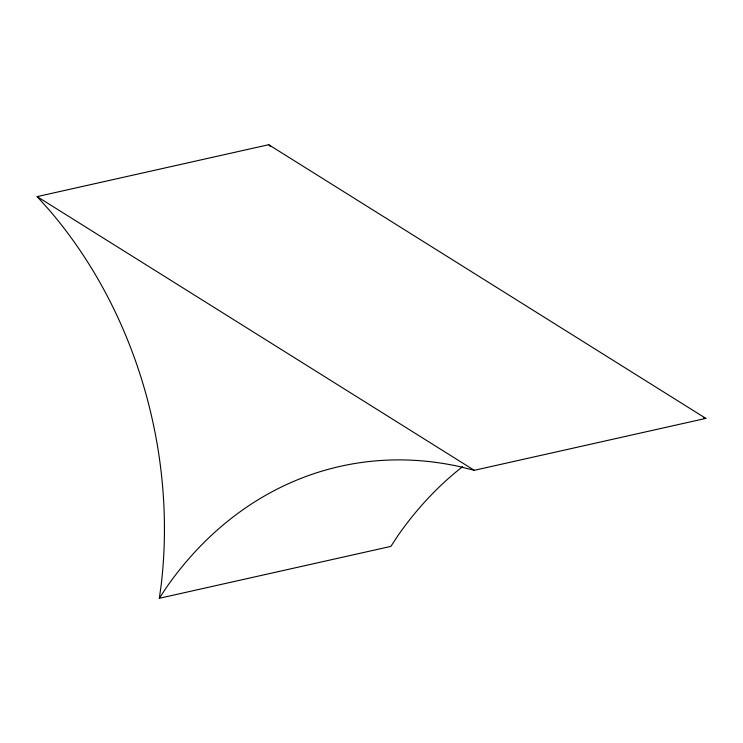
<?xml version="1.0" encoding="UTF-8"?>
<svg xmlns="http://www.w3.org/2000/svg" width="743" height="743" viewBox="0 0 743 743"><rect width="100%" height="100%" fill="white"/><g stroke="black" fill="none" stroke-linecap="round" stroke-linejoin="round"><path stroke-width="1.11" d="M159.327 598.291L161.231 584.648A410.34 330.18 77.4 0 0 49.177 209.972L37.15 196.616L268.715 144.709L705.85 418.393L474.285 470.31L458.812 466.437A410.34 330.18 77.4 0 0 166.218 587.769L159.327 598.291L390.892 546.384L397.784 535.852A410.34 330.18 77.4 0 1 462.629 466.632M703.64 417.835L705.85 418.393M37.15 196.616L474.285 470.31M268.715 144.709L270.211 146.371"/></g></svg>
